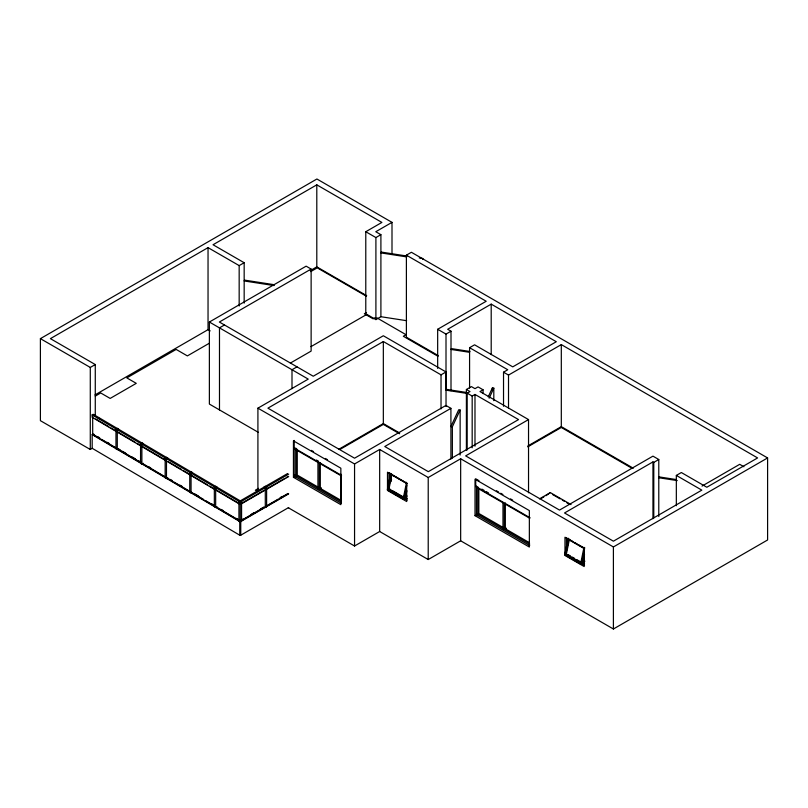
<?xml version="1.0" encoding="UTF-8"?>
<svg xmlns="http://www.w3.org/2000/svg" width="808" height="808" viewBox="0 0 808 808"><rect width="100%" height="100%" fill="white"/><g stroke="black" fill="none" stroke-linecap="round" stroke-linejoin="round"><path stroke-width="1.21" d="M390.506 474.367L387.345 489.82L403.929 499.394L405.151 499.071L406.858 490.749M388.133 490.274L391.537 473.639M391.941 474.468L388.951 489.113L403.96 497.779L404.454 495.344M391.052 481.629L391.547 479.255M403.142 498.94L406.545 482.305M403.929 499.394L406.848 485.133M568.175 538.229L564.772 554.864L581.356 564.449L582.578 564.115L584.527 554.611M565.56 555.318L568.963 538.683M581.356 564.449L584.517 548.996M422.554 259.348L422.938 258.52L419.261 257.954M452.359 426.786L460.136 410.02L458.702 409.797L450.914 426.563L452.359 426.786L452.359 458.065M488.234 396.859L492.375 387.931L493.809 388.153L493.809 400.667M489.153 398.192L493.809 388.153M92.274 448.319L90.284 449.48L40.4 420.675L40.4 338.643L316.908 179.002L392.001 222.362L392.001 253.914M244.167 303.101L244.167 262.721L239.168 265.6L208.04 247.632L50.399 338.643L95.273 364.549L95.273 416.302M406.626 320.695L380.901 316.716L375.902 319.604L365.782 313.756L365.782 231.724L381.891 222.422L316.797 184.84L213.039 244.743L244.167 262.721M40.4 338.643L90.284 367.438L95.273 364.549M258.449 432.401L209.373 404.071L209.373 322.028L306.131 266.165L311.131 269.054L311.131 351.086L290.375 363.075M311.131 269.054L219.362 322.028L313.241 376.225L383.335 335.754L446.026 371.953L446.026 406.444M392.001 222.362L375.781 231.724L380.901 234.673L380.901 316.716M94.97 394.94L208.04 329.664L210.181 330.906M310.242 270.66L316.797 266.872L366.701 295.688M310.716 271.609L317.241 267.842L366.367 296.203M95.304 396.102L100.717 392.971L110.161 398.425L136.269 383.346L126.826 377.902L176.154 349.42L187.375 355.904L209.222 343.289M224.483 324.978L219.483 327.866L219.483 409.909M365.782 231.724L375.902 237.562L380.901 234.673M94.001 414.585L92.688 415.342L92.688 435.088L94.001 434.33M438.098 355.51L406.394 337.209L406.394 255.166L411.393 252.278L767.6 457.934L767.6 539.976L613.403 628.998L460.661 540.805L428.22 559.54L379.669 531.513L354.56 546.006L288.325 507.757M115.968 429.068L117.281 428.301L118.594 429.068L117.281 429.826L115.968 429.068L115.968 448.814L117.281 449.571L118.594 448.814M366.499 312.514L364.337 313.756L373.114 318.827L374.932 317.776M140.562 443.552L141.875 442.794L143.188 443.552L141.875 444.309L140.562 443.552L140.562 463.297L141.875 464.055L143.188 463.297M310.959 346.642L366.125 314.787M297.001 366.852L292.001 369.741L292.001 388.668M165.155 458.035L166.468 457.278L167.781 458.035L166.468 458.793L165.155 458.035L165.155 477.781L166.468 478.538L167.781 477.781M257.914 490.204L257.914 408.161L308.242 379.114L209.373 322.028M446.026 371.953L441.027 374.841L383.335 341.531L267.913 408.161L354.56 458.197L445.915 405.454L450.914 408.333L450.914 459.096M189.749 472.518L191.062 471.761L192.385 472.518L191.062 473.276L189.749 472.518L189.749 492.264L191.062 493.031L191.062 473.276M437.663 368.397L437.663 329.28L486.204 301.253L406.394 255.166M469.579 388.093L469.579 347.703L474.579 344.814L512.757 366.862L556.308 341.723L491.203 304.131L447.662 329.28L451.005 331.209L451.005 390.719M437.663 329.28L446.006 334.088L451.005 331.209M214.342 487.002L215.655 486.244L216.978 487.002L215.655 487.759L214.342 487.002L214.342 506.747L215.655 507.515L216.978 506.747M258.6 488.335L255.358 490.204L257.52 491.446M238.936 501.485L240.259 500.728L241.572 501.485L241.572 521.241L240.259 521.998L238.936 521.241L238.936 501.485L240.259 502.243L241.572 501.485M287.638 473.518L239.724 501.182L240.784 501.788L288.688 474.134M265.297 487.79L266.61 487.032L266.61 506.778L265.297 507.535L265.297 487.79L263.984 487.032L265.297 486.264L266.61 487.032M241.501 503.384L264.368 490.183M266.549 488.921L283.962 478.861M286.143 477.609L288.325 476.346M288.688 476.558L240.784 504.222L240.784 501.788M338.693 449.339L383.335 423.564L399.667 432.997M340.017 449.41L383.335 424.402L399.556 433.765M293.445 477.296L340.855 504.667L340.855 468.206L293.445 440.835L293.445 477.296L295.445 476.144M466.398 450.066L466.398 389.486L471.397 386.598L474.983 388.668L478.053 386.901L483.053 389.779L483.053 393.567M240.845 520.322L243.016 519.059M250.642 514.656L253.904 512.777M260.439 509L263.711 507.121M280.043 497.688L282.214 496.425M241.188 520.514L264.054 507.313M266.226 506.06L278.204 499.142M280.386 497.89L288.001 493.486M241.501 520.695L288.325 493.668M288.668 493.87L240.754 521.524L240.754 535.199L239.754 534.623M467.175 449.975L467.175 393.173L469.983 391.557L466.398 389.486M503.525 406.272L503.525 372.195L507.757 369.751L469.579 347.703M257.914 408.161L354.56 463.964L379.669 449.47L428.22 477.498L460.661 458.772L613.403 546.955L767.6 457.934M450.914 408.333L384.78 446.521L428.331 471.66L518.534 419.584L474.983 394.445L472.175 396.061L467.175 393.173M483.053 389.779L479.982 391.557L528.533 419.584L528.533 492.789M503.525 372.195L508.515 375.084L561.308 344.602L757.601 457.934L706.828 487.244L681.336 472.529L676.336 475.417L676.336 505.707M321.362 487.79L319.251 489.002L319.251 463.176M240.754 535.199L288.668 507.535M528.533 419.584L465.65 455.884L559.53 510.08L652.955 456.136L658.783 459.51L658.783 516.524M527.907 445.925L561.308 426.644L633.28 468.196M527.745 446.854L561.308 427.472L632.058 468.327M475.023 515.676L529.351 547.046L529.351 510.585L475.023 479.215L475.023 515.676L477.023 514.524M539.481 498.859L550.319 492.607L571.054 504.576M541.653 498.223L543.824 496.971M545.986 495.718L550.319 492.607M506.394 528.169L504.293 529.391L504.293 503.566M658.783 459.51L653.783 462.398L652.955 461.913L564.529 512.969L613.403 541.188L701.829 490.133L676.336 475.417M702.031 486.073L739.704 464.317L743.915 466.751M92.152 414.878L93.213 414.282L240.784 501.182L239.724 501.788L92.152 414.878L92.152 417.312L239.724 504.222L239.724 501.788M240.764 534.623L239.744 535.199L92.183 448.288L92.183 434.613L93.193 434.048M404.131 498.405L405.353 498.071M407.01 256.055L381.285 252.076L380.901 252.904L406.626 256.883M274.427 284.739L244.551 280.113L244.167 280.952L274.043 285.567M469.963 351.48L451.389 348.601L451.005 349.44L469.579 352.308M466.216 392.415L446.42 389.355L446.026 390.183L467.075 393.435M676.427 479.578L659.166 476.912L658.783 477.74L677.266 480.598M376.922 317.877L406.05 334.704L403.333 336.269L438.077 356.328M552.5 494.476L560.136 498.889M562.317 500.142L564.509 501.404M566.691 502.667L569.963 504.556M478.993 480.689L475.73 478.811L475.73 486.406L530.058 517.766M496.375 490.729L498.546 491.981M500.728 493.234L502.899 494.496M510.505 498.879L512.676 500.142M584.77 547.804L583.972 547.349L580.568 563.984L581.79 563.661L584.568 565.105M572.589 541.37L569.367 539.522L566.378 554.157L581.386 562.822M574.73 542.612L576.882 543.855M579.023 545.087L583.305 547.561M481.901 489.113L484.073 490.375M486.244 491.628L488.426 492.88M584.568 548.39L564.974 537.229L564.974 555.46L584.194 566.549L584.194 548.319M567.974 539.229L584.558 548.804M476.468 487.497L529.715 518.241M582.78 559.974L584.921 561.207M582.437 562.348L584.568 563.58M568.266 554.742L570.347 555.934M572.418 557.136L574.488 558.328M576.569 559.53L582.78 563.115L581.568 563.449L564.974 553.864M502.98 527.412L478.841 513.474L478.841 488.88M529.482 542.724L505.343 528.785L505.343 502.95M476.468 513.322L529.715 544.067M529.715 545.582L476.468 514.847L476.468 485.982M388.991 472.862L407.141 483.346M390.547 474.175L407.131 483.76M404.98 494.86L407.111 496.092M405.01 497.304L407.141 498.536M390.84 489.688L388.769 488.497L387.547 488.82L407.141 500.061M392.91 490.89L403.283 496.88M404.364 498.617L405.151 499.071M311.393 450.379L313.555 451.621M325.402 458.459L327.553 459.712M316.443 460.035L318.594 461.277M341.562 475.387L294.152 448.016L294.152 440.421M294.89 449.117L341.229 475.861M317.908 487.012L297.263 475.094L297.263 449.268M340.956 500.314L320.311 488.396L320.311 462.57M294.89 474.942L341.229 501.687M341.229 503.212L294.89 476.457L294.89 447.592M97.909 417.645L100.01 418.857M95.778 419.019L108.807 426.685M110.969 427.967L134.845 442.026M137.017 443.299L165.226 459.914M168.478 461.833L181.497 469.499M183.668 470.781L207.545 484.84M209.716 486.113L214.049 488.668M216.221 489.951L240.097 504.01M97.536 436.603L99.707 437.875M107.302 442.35L109.464 443.632M118.15 448.743L120.321 450.016M122.493 451.298L125.745 453.217M132.26 457.045L135.512 458.964M138.764 460.883L140.935 462.156M148.531 466.63L150.702 467.913M170.236 479.417L172.407 480.689M180.002 485.164L182.164 486.446M195.193 494.112L198.445 496.031M211.464 503.697L213.635 504.97M221.23 509.444L223.402 510.727M236.421 518.393L239.673 520.312M92.849 434.239L99.354 438.077M101.525 439.35L115.635 447.662M117.806 448.935L140.592 462.358M142.763 463.63L172.053 480.891M174.225 482.164L203.525 499.415M205.697 500.697L213.292 505.172M216.544 507.091L239.33 520.504M92.526 434.421L214.049 505.99M216.221 507.272L240.097 521.322M92.183 434.613L239.744 521.524M653.783 462.398L653.783 517.928M652.955 461.913L652.955 518.706M613.403 546.955L613.403 628.998M584.325 547.945L584.325 564.964M567.731 538.37L567.731 544.44M566.418 537.603L566.418 548.541M561.308 344.602L561.308 426.644M508.515 375.084L508.515 407.899M502.98 502.798L502.98 528.624M492.375 387.931L492.375 390.436M491.203 304.131L491.203 354.621M477.781 486.739L477.781 515.605M474.983 394.445L474.983 446.188M472.175 396.061L472.175 447.814M460.661 458.772L460.661 540.805M460.136 410.02L460.136 455.066M446.006 334.088L446.006 389.628M441.027 374.841L441.027 408.919M428.22 477.498L428.22 559.54M390.304 473.316L390.304 478.185M388.991 472.559L388.991 485.931M383.335 341.531L383.335 423.564M379.669 449.47L379.669 531.513M375.902 237.562L375.902 319.604M354.56 463.964L354.56 546.006M340.986 474.205L340.986 503.071M317.938 462.418L317.938 488.244M316.797 184.84L316.797 266.872M296.213 448.349L296.213 477.215M240.259 502.243L240.259 521.998M239.754 520.948L239.744 535.199M239.168 265.6L239.168 305.99M215.655 487.759L215.655 507.515M208.04 247.632L208.04 329.664M166.468 458.793L166.468 478.538M141.875 444.309L141.875 464.055M117.281 429.826L117.281 449.571M90.284 367.438L90.284 449.48M406.707 483.315L387.486 472.215L387.486 490.446L406.707 501.546L406.707 483.315"/></g></svg>
